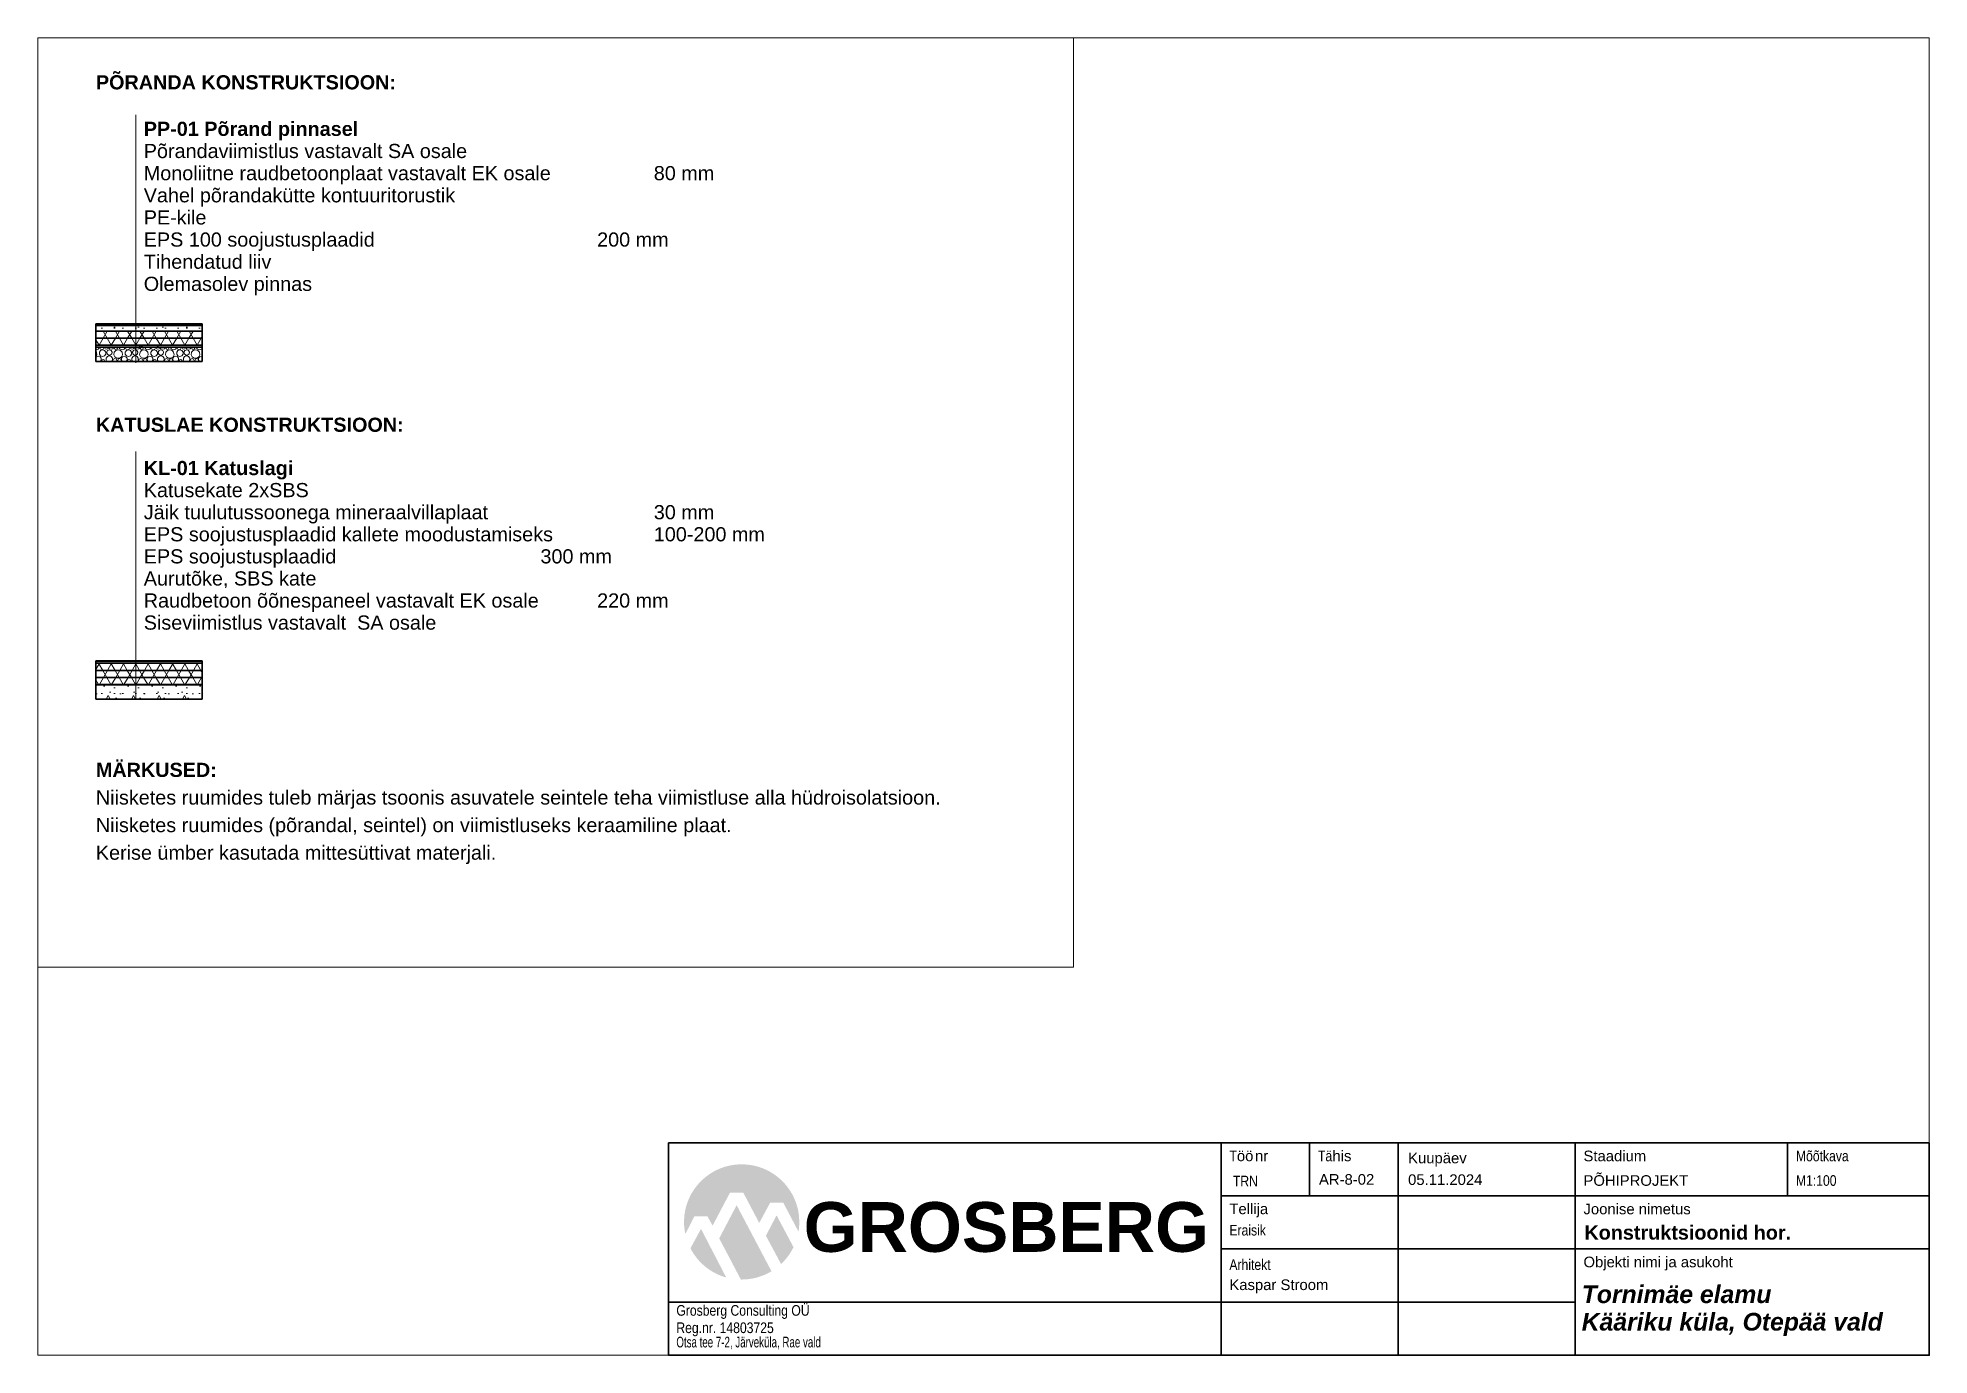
# Paper-space layout 'TRN_PP_AR-8-02_V01_Konstr-hor' of a CAD drawing. Header units: millimetres. Extents: x 20 to 7848, y 14 to 200.
# Drawn here: x 20 to 287, y 14 to 200 of the extents above; entities outside this region: 4.
# The model-space entities are those that its viewports show. They can reach past a viewport. Long polylines and large blocks are cut down to what shows.
import ezdxf

# ---------------------------------------------------------------- set-up
doc = ezdxf.new("R2010")
doc.units = ezdxf.units.MM
doc.header["$MEASUREMENT"] = 0
for name, color, linetype, lineweight in [('Annotation - General_Pen_No__1', 7, 'Continuous', 13), ('Annotation - Text.AR#1_Pen_No__21', 7, 'Continuous', 35), ('Drawing & Figure_Pen_No__1', 7, 'Continuous', 13), ('Drawing & Figure_Pen_No__7', 7, 'Continuous', 35), ('New_0_Pen_No__1', 7, 'Continuous', 13), ('New_0_Pen_No__21', 7, 'Continuous', 35), ('New_Annotation - Text_Pen_No__1', 7, 'Continuous', 13), ('New_Shell - Roof_Pen_No__1', 7, 'Continuous', 13)]:
    doc.layers.add(name, color=color, linetype=linetype, lineweight=lineweight)
doc.layers.add('Drawing & Figure_Pen_No__109', color=7, linetype='Continuous', lineweight=13, true_color=0xb4e4dc)
doc.layers.add('Drawing & Figure_Pen_No__69', color=7, linetype='Continuous', lineweight=20, true_color=0x71cebe)
doc.layers.add('New_0', color=7, linetype='Continuous')
doc.layers.add('NonPlottable_Drawing & Figure', color=7, linetype='Continuous', plot=False)
doc.styles.add('GENERATED_STYLE_1', font='')
doc.styles.add('GENERATED_STYLE_2', font='')
doc.styles.add('GENERATED_STYLE_3', font='')
doc.styles.add('GENERATED_STYLE_4', font='')
doc.styles.get('GENERATED_STYLE_1').set_extended_font_data('Arial', bold=True)
doc.styles.get('GENERATED_STYLE_2').set_extended_font_data('Arial')
doc.styles.get('GENERATED_STYLE_3').set_extended_font_data('Arial Narrow')
doc.styles.get('GENERATED_STYLE_4').set_extended_font_data('Arial', italic=True, bold=True)
pattern_1 = [(0, (0, 0), (0, 623.5383), [60, -300]), (0, (180, 311.8), (0, 623.5383), [60, -300]), (60, (0, 0), (-540, 311.76916), [60, -300]), (60, (360, 0), (-540, 311.76916), [60, -300]), (120, (60, 0), (540, 311.76916), [60, -300]), (120, (420, 0), (540, 311.76916), [60, -300]), (0, (0, 60), (0, 120.000005), [0, -120.000005, 0, -180.000007]), (45, (60, 60), (-84.852817, 84.852817), [0, -90.000004, 0, -150.000006])]
pattern_2 = [(60, (0, 0), (-129.90381, 75), []), (120, (0, 0), (129.90381, 75), [])]

# ---------------------------------------------------------------- blocks, each defined once
blk = doc.blocks.new('*X1')
at = {"layer": 'New_0_Pen_No__1', "color": 7, "linetype": 'Continuous', "lineweight": 13}
for p, q in [((-777562, -361), (-777556, -364)), ((-777555, -400), (-777562, -391)), ((-777562, -461), (-777550, -434)), ((-777551, -462), (-777562, -478)), ((-777562, -514), (-777551, -530)), ((-777556, -364), (-777528, -355)), ((-777550, -434), (-777555, -400)), ((-777526, -454), (-777551, -462)), ((-777528, -355), (-777511, -331)), ((-777501, -462), (-777526, -454)), ((-777495, -374), (-777513, -398)), ((-777513, -398), (-777513, -427)), ((-777513, -427), (-777495, -451)), ((-777511, -331), (-777511, -330)), ((-777503, -330), (-777505, -335)), ((-777505, -335), (-777497, -356)), ((-777485, -483), (-777501, -462)), ((-777500, -530), (-777485, -509)), ((-777497, -356), (-777477, -364)), ((-777467, -365), (-777495, -374)), ((-777495, -451), (-777467, -460)), ((-777485, -509), (-777485, -483)), ((-777473, -507), (-777479, -522)), ((-777479, -522), (-777475, -530)), ((-777477, -364), (-777457, -356)), ((-777458, -501), (-777473, -507)), ((-777439, -374), (-777467, -365)), ((-777467, -460), (-777439, -451)), ((-777444, -507), (-777458, -501)), ((-777457, -356), (-777448, -335)), ((-777448, -335), (-777450, -330)), ((-777438, -522), (-777444, -507)), ((-777441, -530), (-777438, -522)), ((-777422, -398), (-777439, -374)), ((-777439, -451), (-777422, -427)), ((-777437, -330), (-777438, -332)), ((-777438, -332), (-777431, -350)), ((-777431, -350), (-777413, -357)), ((-777422, -427), (-777422, -398)), ((-777400, -460), (-777417, -484)), ((-777417, -484), (-777417, -513)), ((-777417, -513), (-777405, -530)), ((-777413, -357), (-777395, -350)), ((-777396, -375), (-777409, -397)), ((-777409, -397), (-777404, -423)), ((-777404, -423), (-777384, -440)), ((-777372, -451), (-777400, -460)), ((-777371, -366), (-777396, -375)), ((-777395, -350), (-777388, -332)), ((-777388, -332), (-777389, -330)), ((-777384, -330), (-777371, -349)), ((-777384, -440), (-777358, -440)), ((-777344, -460), (-777372, -451)), ((-777371, -349), (-777346, -357)), ((-777346, -375), (-777371, -366)), ((-777358, -440), (-777338, -423)), ((-777346, -357), (-777321, -349)), ((-777333, -397), (-777346, -375)), ((-777327, -484), (-777344, -460)), ((-777340, -530), (-777327, -513)), ((-777338, -423), (-777333, -397)), ((-777327, -513), (-777327, -484)), ((-777313, -497), (-777322, -517)), ((-777322, -517), (-777317, -530)), ((-777321, -349), (-777307, -330)), ((-777293, -489), (-777313, -497)), ((-777303, -400), (-777308, -434)), ((-777308, -434), (-777293, -465)), ((-777280, -374), (-777303, -400)), ((-777295, -330), (-777299, -340)), ((-777299, -340), (-777293, -354)), ((-777293, -354), (-777278, -360)), ((-777293, -465), (-777264, -484)), ((-777273, -497), (-777293, -489)), ((-777247, -364), (-777280, -374)), ((-777278, -360), (-777264, -354)), ((-777265, -517), (-777273, -497)), ((-777270, -530), (-777265, -517)), ((-777264, -354), (-777258, -340)), ((-777264, -484), (-777230, -484)), ((-777258, -340), (-777262, -330)), ((-777247, -496), (-777254, -514)), ((-777254, -514), (-777248, -530)), ((-777214, -374), (-777247, -364)), ((-777229, -489), (-777247, -496)), ((-777237, -330), (-777237, -331)), ((-777237, -331), (-777220, -355)), ((-777230, -484), (-777201, -465)), ((-777212, -496), (-777229, -489)), ((-777220, -355), (-777192, -364)), ((-777191, -400), (-777214, -374)), ((-777204, -514), (-777212, -496)), ((-777211, -530), (-777204, -514)), ((-777187, -462), (-777202, -483)), ((-777202, -483), (-777202, -509)), ((-777202, -509), (-777187, -530)), ((-777201, -465), (-777186, -434)), ((-777192, -364), (-777164, -355)), ((-777186, -434), (-777191, -400)), ((-777162, -454), (-777187, -462)), ((-777164, -355), (-777147, -331)), ((-777137, -462), (-777162, -454)), ((-777132, -374), (-777149, -398)), ((-777149, -398), (-777149, -427)), ((-777149, -427), (-777132, -451)), ((-777147, -331), (-777147, -330)), ((-777139, -330), (-777142, -335)), ((-777142, -335), (-777133, -356)), ((-777121, -483), (-777137, -462)), ((-777137, -530), (-777121, -509)), ((-777133, -356), (-777113, -364)), ((-777103, -365), (-777132, -374)), ((-777132, -451), (-777103, -460)), ((-777121, -509), (-777121, -483)), ((-777109, -507), (-777115, -522)), ((-777115, -522), (-777112, -530)), ((-777113, -364), (-777093, -356)), ((-777095, -501), (-777109, -507)), ((-777075, -374), (-777103, -365)), ((-777103, -460), (-777075, -451)), ((-777080, -507), (-777095, -501)), ((-777093, -356), (-777085, -335)), ((-777085, -335), (-777087, -330)), ((-777074, -522), (-777080, -507)), ((-777077, -530), (-777074, -522)), ((-777058, -398), (-777075, -374)), ((-777075, -451), (-777058, -427)), ((-777074, -330), (-777074, -332)), ((-777074, -332), (-777067, -350)), ((-777067, -350), (-777049, -357)), ((-777058, -427), (-777058, -398)), ((-777036, -460), (-777053, -484)), ((-777053, -484), (-777053, -513)), ((-777053, -513), (-777041, -530)), ((-777049, -357), (-777032, -350)), ((-777032, -375), (-777045, -397)), ((-777045, -397), (-777041, -423)), ((-777041, -423), (-777021, -440)), ((-777008, -451), (-777036, -460)), ((-777032, -350), (-777024, -332)), ((-777007, -366), (-777032, -375)), ((-777024, -332), (-777025, -330)), ((-777021, -440), (-776994, -440)), ((-777020, -330), (-777007, -349)), ((-776981, -460), (-777008, -451)), ((-777007, -349), (-776982, -357)), ((-776983, -375), (-777007, -366)), ((-776994, -440), (-776974, -423)), ((-776970, -397), (-776983, -375)), ((-776982, -357), (-776957, -349)), ((-776963, -484), (-776981, -460)), ((-776976, -530), (-776963, -513)), ((-776974, -423), (-776970, -397)), ((-776963, -513), (-776963, -484)), ((-776950, -497), (-776958, -517)), ((-776958, -517), (-776953, -530)), ((-776957, -349), (-776943, -330)), ((-776929, -489), (-776950, -497)), ((-776939, -400), (-776944, -434)), ((-776944, -434), (-776930, -465)), ((-776916, -374), (-776939, -400)), ((-776931, -330), (-776935, -340)), ((-776935, -340), (-776929, -354)), ((-776930, -465), (-776901, -484)), ((-776929, -354), (-776915, -360)), ((-776909, -497), (-776929, -489)), ((-776883, -364), (-776916, -374)), ((-776915, -360), (-776900, -354)), ((-776901, -517), (-776909, -497)), ((-776906, -530), (-776901, -517)), ((-776901, -484), (-776866, -484)), ((-776900, -354), (-776894, -340)), ((-776894, -340), (-776898, -330)), ((-776883, -496), (-776891, -514)), ((-776891, -514), (-776884, -530)), ((-776850, -374), (-776883, -364)), ((-776866, -489), (-776883, -496)), ((-776873, -330), (-776873, -331)), ((-776873, -331), (-776856, -355)), ((-776866, -484), (-776837, -465)), ((-776848, -496), (-776866, -489)), ((-776856, -355), (-776828, -364)), ((-776828, -400), (-776850, -374)), ((-776841, -514), (-776848, -496)), ((-776847, -530), (-776841, -514)), ((-776823, -462), (-776839, -483)), ((-776839, -483), (-776839, -509)), ((-776839, -509), (-776824, -530)), ((-776837, -465), (-776823, -434)), ((-776828, -364), (-776801, -355)), ((-776823, -434), (-776828, -400)), ((-776798, -454), (-776823, -462)), ((-776801, -355), (-776783, -331)), ((-776773, -462), (-776798, -454)), ((-776768, -374), (-776785, -398)), ((-776785, -398), (-776785, -427)), ((-776785, -427), (-776768, -451)), ((-776783, -331), (-776783, -330)), ((-776776, -330), (-776778, -335)), ((-776778, -335), (-776770, -356)), ((-776758, -483), (-776773, -462)), ((-776773, -530), (-776758, -509)), ((-776770, -356), (-776749, -364)), ((-776740, -365), (-776768, -374)), ((-776768, -451), (-776740, -460)), ((-776758, -509), (-776758, -483)), ((-776745, -507), (-776752, -522)), ((-776752, -522), (-776748, -530)), ((-776749, -364), (-776729, -356)), ((-776731, -501), (-776745, -507)), ((-776712, -374), (-776740, -365)), ((-776740, -460), (-776712, -451)), ((-776716, -507), (-776731, -501)), ((-776729, -356), (-776721, -335)), ((-776721, -335), (-776723, -330)), ((-776710, -522), (-776716, -507)), ((-776714, -530), (-776710, -522)), ((-776694, -398), (-776712, -374)), ((-776712, -451), (-776694, -427)), ((-776710, -330), (-776711, -332)), ((-776711, -332), (-776703, -350)), ((-776703, -350), (-776686, -357)), ((-776694, -427), (-776694, -398)), ((-776673, -460), (-776690, -484)), ((-776690, -484), (-776690, -513)), ((-776690, -513), (-776677, -530)), ((-776686, -357), (-776668, -350)), ((-776668, -375), (-776682, -397)), ((-776682, -397), (-776677, -423)), ((-776677, -423), (-776657, -440)), ((-776645, -451), (-776673, -460)), ((-776668, -350), (-776661, -332)), ((-776644, -366), (-776668, -375)), ((-776661, -332), (-776661, -330)), ((-776657, -330), (-776643, -349)), ((-776657, -440), (-776631, -440)), ((-776617, -460), (-776645, -451)), ((-776619, -375), (-776644, -366)), ((-776643, -349), (-776618, -357)), ((-776631, -440), (-776611, -423)), ((-776606, -397), (-776619, -375)), ((-776618, -357), (-776593, -349)), ((-776600, -484), (-776617, -460)), ((-776612, -530), (-776600, -513)), ((-776611, -423), (-776606, -397)), ((-776600, -513), (-776600, -484)), ((-776586, -497), (-776594, -517)), ((-776594, -517), (-776589, -530)), ((-776593, -349), (-776580, -330)), ((-776566, -489), (-776586, -497)), ((-776575, -400), (-776580, -434)), ((-776580, -434), (-776566, -465)), ((-776553, -374), (-776575, -400)), ((-776568, -330), (-776572, -340)), ((-776572, -340), (-776565, -354)), ((-776566, -465), (-776537, -484)), ((-776546, -497), (-776566, -489)), ((-776565, -354), (-776551, -360)), ((-776520, -364), (-776553, -374)), ((-776551, -360), (-776536, -354)), ((-776537, -517), (-776546, -497)), ((-776542, -530), (-776537, -517)), ((-776537, -484), (-776502, -484)), ((-776536, -354), (-776530, -340)), ((-776530, -340), (-776534, -330)), ((-776520, -496), (-776527, -514)), ((-776527, -514), (-776520, -530)), ((-776487, -374), (-776520, -364)), ((-776502, -489), (-776520, -496)), ((-776510, -330), (-776510, -331)), ((-776510, -331), (-776493, -355)), ((-776502, -484), (-776473, -465)), ((-776484, -496), (-776502, -489)), ((-776493, -355), (-776465, -364)), ((-776464, -400), (-776487, -374)), ((-776477, -514), (-776484, -496)), ((-776484, -530), (-776477, -514)), ((-776460, -462), (-776475, -483)), ((-776475, -483), (-776475, -509)), ((-776475, -509), (-776460, -530)), ((-776473, -465), (-776459, -434)), ((-776465, -364), (-776437, -355)), ((-776459, -434), (-776464, -400)), ((-776435, -454), (-776460, -462)), ((-776437, -355), (-776420, -331)), ((-776410, -462), (-776435, -454)), ((-776404, -374), (-776421, -398)), ((-776421, -398), (-776421, -427)), ((-776421, -427), (-776404, -451)), ((-776420, -331), (-776420, -330)), ((-776412, -330), (-776414, -335)), ((-776414, -335), (-776406, -356)), ((-776394, -483), (-776410, -462)), ((-776409, -530), (-776394, -509)), ((-776406, -356), (-776386, -364)), ((-776376, -365), (-776404, -374)), ((-776404, -451), (-776376, -460)), ((-776394, -509), (-776394, -483)), ((-776382, -507), (-776388, -522)), ((-776388, -522), (-776384, -530)), ((-776386, -364), (-776366, -356)), ((-776367, -501), (-776382, -507)), ((-776348, -374), (-776376, -365)), ((-776376, -460), (-776348, -451)), ((-776353, -507), (-776367, -501)), ((-776366, -356), (-776357, -335)), ((-776357, -335), (-776359, -330)), ((-776346, -522), (-776353, -507)), ((-776350, -530), (-776346, -522)), ((-776331, -398), (-776348, -374)), ((-776348, -451), (-776331, -427)), ((-776346, -330), (-776347, -332)), ((-776347, -332), (-776340, -350)), ((-776340, -350), (-776322, -357)), ((-776331, -427), (-776331, -398)), ((-776309, -460), (-776326, -484)), ((-776326, -484), (-776326, -513)), ((-776326, -513), (-776314, -530)), ((-776322, -357), (-776304, -350)), ((-776305, -375), (-776318, -397)), ((-776318, -397), (-776313, -423)), ((-776313, -423), (-776293, -440)), ((-776281, -451), (-776309, -460)), ((-776280, -366), (-776305, -375)), ((-776304, -350), (-776297, -332)), ((-776297, -332), (-776298, -330)), ((-776293, -330), (-776280, -349)), ((-776293, -440), (-776267, -440)), ((-776253, -460), (-776281, -451)), ((-776280, -349), (-776255, -357)), ((-776255, -375), (-776280, -366)), ((-776267, -440), (-776247, -423)), ((-776255, -357), (-776230, -349)), ((-776242, -397), (-776255, -375)), ((-776236, -484), (-776253, -460)), ((-776248, -530), (-776236, -513)), ((-776247, -423), (-776242, -397)), ((-776236, -513), (-776236, -484)), ((-776222, -497), (-776231, -517)), ((-776231, -517), (-776225, -530)), ((-776230, -349), (-776216, -330)), ((-776202, -489), (-776222, -497)), ((-776212, -400), (-776217, -434)), ((-776217, -434), (-776202, -465)), ((-776189, -374), (-776212, -400)), ((-776204, -330), (-776208, -340)), ((-776208, -340), (-776202, -354)), ((-776202, -354), (-776187, -360)), ((-776202, -465), (-776173, -484)), ((-776182, -497), (-776202, -489)), ((-776156, -364), (-776189, -374)), ((-776187, -360), (-776173, -354)), ((-776173, -517), (-776182, -497)), ((-776179, -530), (-776173, -517)), ((-776173, -354), (-776166, -340)), ((-776173, -484), (-776139, -484)), ((-776166, -340), (-776170, -330)), ((-776156, -496), (-776163, -514)), ((-776163, -514), (-776157, -530)), ((-776123, -374), (-776156, -364)), ((-776138, -489), (-776156, -496)), ((-776146, -330), (-776146, -331)), ((-776146, -331), (-776129, -355)), ((-776139, -484), (-776110, -465)), ((-776120, -496), (-776138, -489)), ((-776129, -355), (-776101, -364)), ((-776100, -400), (-776123, -374)), ((-776113, -514), (-776120, -496)), ((-776120, -530), (-776113, -514)), ((-776096, -462), (-776111, -483)), ((-776111, -483), (-776111, -509)), ((-776111, -509), (-776096, -530)), ((-776110, -465), (-776095, -434)), ((-776101, -364), (-776073, -355)), ((-776095, -434), (-776100, -400)), ((-776071, -454), (-776096, -462)), ((-776073, -355), (-776062, -340)), ((-776062, -456), (-776071, -454))]:
    blk.add_line(p, q, dxfattribs=at)
blk = doc.blocks.new('*X2')
at = {"layer": 'New_0', "linetype": 'Continuous', "lineweight": 0, "true_color": 0x000000}
blk.add_hatch(color=18, dxfattribs=at).paths.add_polyline_path([(-777562, -4761), (-777562, -4791), (-776062, -4791), (-776062, -4761)])
blk = doc.blocks.new('*X3')
at = {"layer": 'New_0', "linetype": 'Continuous', "lineweight": 0, "true_color": 0x000000}
for points in [[(-777450, -4756), (-777562, -4756), (-777562, -4761), (-777450, -4761)], [(-777300, -4761), (-777150, -4761), (-777150, -4756), (-777300, -4756)], [(-777000, -4761), (-776850, -4761), (-776850, -4756), (-777000, -4756)], [(-776700, -4761), (-776550, -4761), (-776550, -4756), (-776700, -4756)], [(-776400, -4761), (-776250, -4761), (-776250, -4756), (-776400, -4756)], [(-776100, -4756), (-776100, -4761), (-776062, -4761), (-776062, -4756)]]:
    blk.add_hatch(color=18, dxfattribs=at).paths.add_polyline_path(points)
blk = doc.blocks.new('*X4')
at = {"layer": 'New_0', "linetype": 'Continuous', "lineweight": 0, "true_color": 0x000000}
for points in [[(-777450, -5091), (-777562, -5091), (-777562, -5096), (-777450, -5096)], [(-777150, -5091), (-777300, -5091), (-777300, -5096), (-777150, -5096)], [(-776850, -5091), (-777000, -5091), (-777000, -5096), (-776850, -5096)], [(-776550, -5091), (-776700, -5091), (-776700, -5096), (-776550, -5096)], [(-776250, -5091), (-776400, -5091), (-776400, -5096), (-776250, -5096)], [(-776062, -5091), (-776100, -5091), (-776100, -5096), (-776062, -5096)]]:
    blk.add_hatch(color=18, dxfattribs=at).paths.add_polyline_path(points)

msp = doc.modelspace()

# ---------------------------------------------------------------- hatches: boundary and pattern name
at = {"layer": 'New_0', "linetype": 'Continuous', "lineweight": 0, "true_color": 0x000000}
h = msp.add_hatch(dxfattribs=at)
h.set_pattern_fill('Wood_0001', color=18, style=0, pattern_type=2)
h.set_pattern_definition([(10, (0, 0), (-15.628336, 88.632695), [])])
h.paths.add_polyline_path([(-776062, 0), (-777562, 0), (-777562, -20), (-776062, -20)])
h = msp.add_hatch(dxfattribs=at)
h.set_pattern_fill('Structural_Concrete_0001', color=18, style=0, pattern_type=2)
h.set_pattern_definition(pattern_1)
h.paths.add_polyline_path([(-777562, -20), (-777562, -100), (-776062, -100), (-776062, -20)])
h = msp.add_hatch(dxfattribs=at)
h.set_pattern_fill('Batt_Insulation_0001', color=18, style=0, pattern_type=2)
h.set_pattern_definition(pattern_2)
h.paths.add_polyline_path([(-777562, -100), (-777562, -200), (-776062, -200), (-776062, -100)])
h = msp.add_hatch(dxfattribs=at)
h.set_pattern_fill('Batt_Insulation_0001', color=18, style=0, pattern_type=2)
h.set_pattern_definition(pattern_2)
h.paths.add_polyline_path([(-777562, -200), (-777562, -300), (-776062, -300), (-776062, -200)])
h = msp.add_hatch(dxfattribs=at)
h.set_pattern_fill('Cut_Stone_0001', color=18, style=0, pattern_type=2)
h.set_pattern_definition([(45, (0, 350), (-111.369318, 111.369318), [0, -105, 0, -157.5]), (110, (350, 350), (148.001588, 53.868173), [0, -77, 0, -133])])
h.paths.add_polyline_path([(-777562, -300), (-777562, -330), (-776062, -330), (-776062, -300)])
h = msp.add_hatch(dxfattribs=at)
h.set_pattern_fill('Batt_Insulation_0001', color=18, style=0, pattern_type=2)
h.set_pattern_definition(pattern_2)
h.paths.add_polyline_path([(-777562, -4791), (-777562, -4891), (-776062, -4891), (-776062, -4791)])
h = msp.add_hatch(dxfattribs=at)
h.set_pattern_fill('Batt_Insulation_0001', color=18, style=0, pattern_type=2)
h.set_pattern_definition(pattern_2)
h.paths.add_polyline_path([(-777562, -4891), (-777562, -4991), (-776062, -4991), (-776062, -4891)])
h = msp.add_hatch(dxfattribs=at)
h.set_pattern_fill('Batt_Insulation_0001', color=18, style=0, pattern_type=2)
h.set_pattern_definition(pattern_2)
h.paths.add_polyline_path([(-777562, -4991), (-777562, -5091), (-776062, -5091), (-776062, -4991)])
h = msp.add_hatch(dxfattribs=at)
h.set_pattern_fill('Structural_Concrete_0001', color=18, style=0, pattern_type=2)
h.set_pattern_definition(pattern_1)
h.paths.add_polyline_path([(-777562, -5096), (-777562, -5296), (-776062, -5296), (-776062, -5096)])

# ---------------------------------------------------------------- linework, layer by layer
at = {"layer": 'New_0_Pen_No__21', "color": 7, "linetype": 'Continuous', "lineweight": 35}
for p, q in [((-776062, 0), (-777562, 0)), ((-776062, -20), (-777562, -20)), ((-776062, -100), (-777562, -100)), ((-776062, -200), (-777562, -200)), ((-776062, -300), (-777562, -300)), ((-776062, -330), (-777562, -330)), ((-776062, -530), (-777562, -530)), ((-776062, -4756), (-777562, -4756)), ((-776062, -4761), (-777562, -4761)), ((-776062, -4791), (-777562, -4791)), ((-776062, -4891), (-777562, -4891)), ((-776062, -4991), (-777562, -4991)), ((-776062, -5091), (-777562, -5091)), ((-776062, -5096), (-777562, -5096)), ((-776062, -5296), (-777562, -5296))]:
    msp.add_line(p, q, dxfattribs=at)
at = {"layer": 'New_0_Pen_No__21', "color": 7, "linetype": 'Continuous', "lineweight": 35, "flags": 128}
for points in [[(-777562, 0), (-777562, -20), (-777562, -100), (-777562, -200), (-777562, -300), (-777562, -330), (-777562, -530)], [(-776062, 0), (-776062, -20), (-776062, -100), (-776062, -200), (-776062, -300), (-776062, -330), (-776062, -530)], [(-777562, -4756), (-777562, -4761), (-777562, -4791), (-777562, -4891), (-777562, -4991), (-777562, -5091), (-777562, -5096), (-777562, -5296)], [(-776062, -4756), (-776062, -4761), (-776062, -4791), (-776062, -4891), (-776062, -4991), (-776062, -5091), (-776062, -5096), (-776062, -5296)]]:
    msp.add_lwpolyline(points, dxfattribs=at)
at = {"layer": 'New_Shell - Roof_Pen_No__1', "color": 7, "linetype": 'Continuous', "lineweight": 13}
for p, q in [((-776998, 2953), (-776998, -550)), ((-776998, -1803), (-776998, -5306))]:
    msp.add_line(p, q, dxfattribs=at)

# ---------------------------------------------------------------- block references
at = {"layer": 'New_0', "lineweight": 0}
for name in ['*X1', '*X3', '*X2', '*X4']:
    msp.add_blockref(name, (0, 0), dxfattribs=at)

# ---------------------------------------------------------------- texts
at = {"layer": 'New_Annotation - Text_Pen_No__1', "color": 7, "linetype": 'Continuous', "lineweight": 13, "char_height": 200, "attachment_point": 1, "style": 'GENERATED_STYLE_1'}
for s, insert in [('\\A1;{\\pqj;\\fArial|b1|i0|c0|p34;PÕRANDA KONSTRUKTSIOON:}', (-777562, 3512)), ('\\A1;{\\pqj;\\fArial|b1|i0|c0|p34;KATUSLAE \\fArial|b1|i0|c0|p34;KONSTRUKTSIOON:}', (-777562, -1323))]:
    msp.add_mtext(s, dxfattribs=dict(at, insert=insert))
for s, insert, line_spacing_factor in [('\\A1;{\\pql;\\fArial|b1|i0|c0|p34;PP-01 Põrand pinnasel\\P\\pql;\\fArial|b0|i0|c0|p34;Põrandaviimistlus vastavalt SA osale\\P\\pql;\\fArial|b0|i0|c0|p34;Monoliitne raudbetoonplaat vastavalt EK osale ^I^I80 mm\\P\\pql;\\fArial|b0|i0|c0|p34;Vahel põrandakütte kontuuritorustik\\P\\pql;\\fArial|b0|i0|c0|p34;PE-kile\\P\\pql;\\fArial|b0|i0|c0|p34;EPS 100\\fArial|b0|i0|c0|p34; soojustusplaadid ^I^I^I^I200 mm\\P\\pql;\\fArial|b0|i0|c0|p34;Tihendatud liiv ^I^I^I^I^I\\P\\pql;\\fArial|b0|i0|c0|p34;Olemasolev pinnas}', (-776886, 2855), 0.937811), ('\\A1;{\\pql;\\fArial|b1|i0|c0|p34;KL-01 Katuslagi\\P\\pql;\\fArial|b0|i0|c0|p34;Katusekate 2xSBS\\P\\pql;\\fArial|b0|i0|c0|p34;Jäik tuulutussoonega mineraalvillaplaat ^I^I^I30 mm\\P\\pql;\\fArial|b0|i0|c0|p34;EPS soojustusplaadid kallete moodustamiseks^I^I100-200 mm\\P\\pql;\\fArial|b0|i0|c0|p34;EPS soojustusplaadid ^I^I^I^I300 mm\\P\\pql;\\fArial|b0|i0|c0|p34;Aurutõke, SBS kate\\P\\pql;\\fArial|b0|i0|c0|p34;Raudbetoon õõnespaneel vastavalt EK osale^I^I220 mm\\P\\pql;\\fArial|b0|i0|c0|p34;Siseviimistlus vastavalt  SA osale}', (-776886, -1934), 0.935119), ('\\A1;{\\pqj;\\fArial|b1|i0|c0|p34;MÄRKUSED:\\P\\pqj;\\fArial|b0|i0|c0|p34;Niisketes ruumides tuleb märjas tsoonis asuvatele seintele teha viimistluse alla hüdroisolatsioon.\\P\\pqj;\\fArial|b0|i0|c0|p34;Niisketes ruumides (põrandal, seintel) on viimistluseks keraamiline plaat.\\P\\pqj;\\fArial|b0|i0|c0|p34;Kerise ümber kasutada mittesüttivat materjali.}', (-777562, -6196), 1.168429)]:
    msp.add_mtext(s, dxfattribs=dict(at, insert=insert, line_spacing_factor=line_spacing_factor))

psp = doc.layouts.new('TRN_PP_AR-8-02_V01_Konstr-hor')

# ---------------------------------------------------------------- hatches: boundary and pattern name
at = {"layer": 'Drawing & Figure_Pen_No__109', "linetype": 'Continuous', "lineweight": 13, "true_color": 0xb4e4dc}
for points in [[(111.22, 32.81, 0.053034), (111.41, 31.1), (112.68, 33.6), (114.53, 33.6), (115.26, 32.29), (117.7, 36.93), (119.6, 36.93), (121.84, 32.67), (123.38, 35.52), (125.24, 35.52), (127.38, 31.45, 0.041996), (127.5, 32.81, 1)], [(118.65, 35.18), (116.19, 30.49), (119.25, 24.68, 0.140199), (123.57, 25.85)], [(124.29, 33.74), (122.78, 30.87), (124.92, 26.87, 0.091793), (126.68, 29.25)], [(113.62, 31.83), (112.13, 29.09, 0.209239), (117.18, 24.97)]]:
    psp.add_hatch(color=254, dxfattribs=at).paths.add_polyline_path(points)

# ---------------------------------------------------------------- linework, layer by layer
at = {"layer": 'Annotation - General_Pen_No__1', "color": 7, "linetype": 'Continuous', "lineweight": 13}
psp.add_lwpolyline([(20, 200), (287, 200), (287, 14), (20, 14)], close=True, dxfattribs=at)
at = {"layer": 'Drawing & Figure_Pen_No__1', "color": 7, "linetype": 'Continuous', "lineweight": 13}
psp.add_line((7778.42, 131.32), (7848.42, 131.32), dxfattribs=at)
at = {"layer": 'Drawing & Figure_Pen_No__7', "color": 7, "linetype": 'Continuous', "lineweight": 35}
for p, q in [((287, 43.99), (109.04, 43.99)), ((109.04, 43.99), (109.04, 14)), ((187.03, 14), (187.03, 43.99)), ((199.52, 36.49), (199.52, 43.99)), ((212.02, 14), (212.02, 43.99)), ((237.01, 29), (237.01, 43.99)), ((267.01, 43.99), (267.01, 36.49)), ((212.02, 36.49), (187.03, 36.49)), ((287, 36.49), (187.03, 36.49)), ((287, 36.49), (267.01, 36.49)), ((212.02, 29), (187.03, 29)), ((237.01, 29), (212.02, 29)), ((287, 29), (237.01, 29)), ((237.01, 29), (237.01, 14)), ((109.04, 21.5), (237.01, 21.5))]:
    psp.add_line(p, q, dxfattribs=at)
for points in [[(109.04, 14), (109.04, 43.99)], [(109.04, 43.99), (287, 43.99)], [(287, 43.99), (287, 14), (109.04, 14)]]:
    psp.add_lwpolyline(points, dxfattribs=at)
at = {"layer": 'NonPlottable_Drawing & Figure', "color": 151, "linetype": 'Continuous', "lineweight": 20, "true_color": 0x80c2ff, "flags": 128}
psp.add_lwpolyline([(20, 68.79), (166.22, 68.79), (166.22, 200), (20, 200)], close=True, dxfattribs=at)

# ---------------------------------------------------------------- texts
at = {"layer": 'Annotation - Text.AR#1_Pen_No__21', "color": 7, "linetype": 'Continuous', "lineweight": 35, "attachment_point": 1}
for s, insert, char_height, line_spacing_factor, style in [('\\A1;{\\pql;\\fArial|b0|i0|c0|p34;K\\fArial|b0|i0|c0|p34;uupäev\\P\\pql;\\fArial|b0|i0|c0|p34;05.11.2024}', (213.44, 42.59), 1.5, 1.222382, 'GENERATED_STYLE_2'), ('\\A1;{\\pql;\\fArial|b1|i0|c0|p34;\\P\\pql;\\fArial|b0|i0|c0|p34;AR-8-02}', (200.86, 42.19), 1.5, 1.048214, 'GENERATED_STYLE_1'), ('\\A1;{\\pql;\\fArial|b1|i0|c0|p34;\\P\\pql;\\fArial|b1|i0|c0|p34;Konstruktsioonid hor.}', (238.33, 35.82), 2, 1.04991, 'GENERATED_STYLE_1')]:
    psp.add_mtext(s, dxfattribs=dict(at, insert=insert, char_height=char_height, line_spacing_factor=line_spacing_factor, style=style))
at = {"layer": 'Drawing & Figure_Pen_No__1', "color": 7, "lineweight": 13, "char_height": 3, "attachment_point": 1, "style": 'GENERATED_STYLE_2'}
for s, insert in [('\\A1;{\\pql;\\pt0;\\fArial|b0|i0|c0|p34;AR-8-02}', (7778.42, 135.43)), ('\\A1;{\\pql;\\pt0;\\fArial|b0|i0|c0|p34;Konstruktsioonid hor.}', (7794.13, 135.43)), ('\\A1;{\\pql;\\pt0;\\fArial|b0|i0|c0|p34;1:100}', (7838.16, 135.43))]:
    psp.add_mtext(s, dxfattribs=dict(at, insert=insert))
at = {"layer": 'Drawing & Figure_Pen_No__1', "color": 7, "linetype": 'Continuous', "lineweight": 13, "insert": (237.95, 16.72), "char_height": 2.5, "attachment_point": 7, "line_spacing_factor": 0.931425, "style": 'GENERATED_STYLE_4'}
psp.add_mtext('\\A1;{\\pql;\\fArial|b1|i1|c0|p34;Tornimäe \\fArial|b1|i1|c0|p34;elamu\\fArial|b1|i1|c0|p34; \\P\\pql;\\fArial|b1|i1|c0|p34;Kääriku küla, Otepää vald}', dxfattribs=at)
at = {"layer": 'Drawing & Figure_Pen_No__69', "color": 123, "linetype": 'Continuous', "lineweight": 20, "true_color": 0x71cebe, "insert": (128.11, 28.49), "char_height": 7.0227, "attachment_point": 7, "style": 'GENERATED_STYLE_1'}
psp.add_mtext('\\A1;{\\pql;\\fArial|b1|i0|c0|p34;GROSBERG}', dxfattribs=at)
at = {"layer": 'Drawing & Figure_Pen_No__7', "color": 7, "linetype": 'Continuous', "lineweight": 35, "char_height": 1.4996, "attachment_point": 7}
for s, insert, style in [('\\A1;{\\pql;\\fArial Narrow|b0|i0|c0|p34;T}', (188.21, 41.39), 'GENERATED_STYLE_3'), ('\\A1;{\\pql;\\fArial|b0|i0|c0|p34;öö}', (189.27, 41.37), 'GENERATED_STYLE_2'), ('\\A1;{\\pql;\\fArial Narrow|b0|i0|c0|p34;T}', (200.71, 41.39), 'GENERATED_STYLE_3'), ('\\A1;{\\pql;\\fArial Narrow|b0|i0|c0|p34;ä}', (201.77, 41.36), 'GENERATED_STYLE_3'), ('\\A1;{\\pql;\\fArial|b0|i0|c0|p34;his}', (202.76, 41.37), 'GENERATED_STYLE_2'), ('\\A1;{\\pql;\\fArial|b0|i0|c0|p34;Staadium}', (238.2, 41.36), 'GENERATED_STYLE_2'), ('\\A1;{\\pql;\\fArial Narrow|b0|i0|c0|p34;Mõõtkava}', (268.19, 41.36), 'GENERATED_STYLE_3'), ('\\A1;{\\pql;\\fArial|b0|i0|c0|p34; nr}', (191.25, 41.39), 'GENERATED_STYLE_2'), ('\\A1;{\\pql;\\fArial Narrow|b0|i0|c0|p34;TRN}', (188.71, 37.83), 'GENERATED_STYLE_3'), ('\\A1;{\\pql;\\fArial|b0|i0|c0|p34;PÕHI\\fArial|b0|i0|c0|p34;PROJEKT}', (238.2, 37.89), 'GENERATED_STYLE_2'), ('\\A1;{\\pql;\\fArial Narrow|b0|i0|c0|p34;M1:100}', (268.19, 37.89), 'GENERATED_STYLE_3'), ('\\A1;{\\pql;\\fArial|b0|i0|c0|p34;Tellija}', (188.21, 33.46), 'GENERATED_STYLE_2'), ('\\A1;{\\pql;\\fArial|b0|i0|c0|p34;Joonise nimetus}', (238.2, 33.87), 'GENERATED_STYLE_2'), ('\\A1;{\\pql;\\fArial Narrow|b0|i0|c0|p34;Eraisik}', (188.21, 30.88), 'GENERATED_STYLE_3'), ('\\A1;{\\pql;\\fArial Narrow|b0|i0|c0|p34;A\\fArial Narrow|b0|i0|c0|p34;rhitekt}', (188.21, 26.01), 'GENERATED_STYLE_3'), ('\\A1;{\\pql;\\fArial|b0|i0|c0|p34;Objekti nimi ja asukoht}', (238.2, 25.96), 'GENERATED_STYLE_2'), ('\\A1;{\\pql;\\fArial|b0|i0|c0|p34;Kaspar Stroom}', (188.21, 22.74), 'GENERATED_STYLE_2'), ('\\A1;{\\pql;\\fArial Narrow|b0|i0|c0|p34;Grosberg Consulting OÜ}', (110.14, 19.12), 'GENERATED_STYLE_3'), ('\\A1;{\\W0.800000x;\\pql;\\fArial Narrow|b0|i0|c0|p34;Otsa tee 7-2, Järveküla, Rae vald}', (110.14, 14.82), 'GENERATED_STYLE_3'), ('\\A1;{\\pql;\\fArial Narrow|b0|i0|c0|p34;Reg.nr. 14803725}', (110.14, 16.67), 'GENERATED_STYLE_3')]:
    psp.add_mtext(s, dxfattribs=dict(at, insert=insert, style=style))

# ---------------------------------------------------------------- viewports
at = {"layer": 'NonPlottable_Drawing & Figure', "color": 151, "linetype": 'Continuous', "lineweight": 20, "true_color": 0x80c2ff, "view_target_point": (-771070.46, -2519.99)}
vp = psp.add_viewport(center=(93.11, 134.4), size=(146.22, 131.2083), view_center_point=(0, 0), view_height=13120.8267, dxfattribs=at)
vp.dxf.flags = 0x10000  # cut along an outline
vp.dxf.clipping_boundary_handle = psp.add_lwpolyline([(20, 68.79), (166.22, 68.79), (166.22, 200), (20, 200)], format="xyb", close=True, dxfattribs={"invisible": 1}).dxf.handle

doc.saveas('drawing.dxf')
